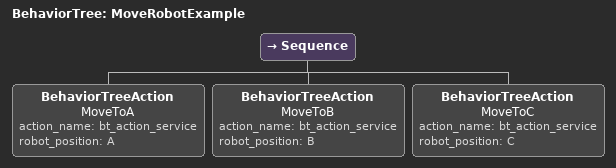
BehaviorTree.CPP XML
<?xml version="1.0" encoding="UTF-8"?>
<root BTCPP_format="4">
  <BehaviorTree ID="MoveRobotExample">
    <Sequence>
      <BehaviorTreeAction name="MoveToA"
                   action_name="bt_action_service"
                   robot_position="A"/>
      <BehaviorTreeAction name="MoveToB"
                   action_name="bt_action_service"
                   robot_position="B"/>
      <BehaviorTreeAction name="MoveToC"
                   action_name="bt_action_service"
                   robot_position="C"/>
    </Sequence>
  </BehaviorTree>

</root>
